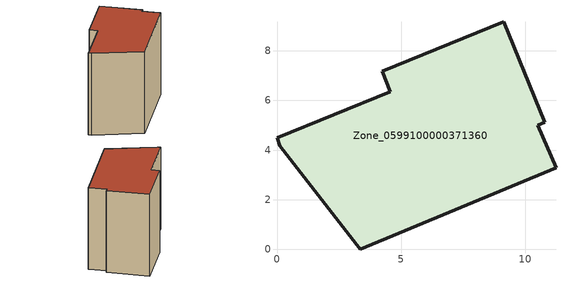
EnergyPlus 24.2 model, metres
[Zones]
Zone_0599100000371360
 floor ground (C_G): 4.25,7.18 9.14,9.18 10.78,5.13 10.5,5.01 11.24,3.29 3.34,0 0.12,4.17 0,4.49 4.56,6.35 z2.4
 wall outside (C_F): 0.12,4.17 3.34,0 11.24,3.29 10.5,5.01 10.78,5.13 9.14,9.18 4.25,7.18 4.56,6.35 0,4.49 0.12,4.17 z2.4:11.51
 roof outside (C_R): 4.56,6.35 0,4.49 0.12,4.17 3.34,0 11.24,3.29 10.5,5.01 10.78,5.13 9.14,9.18 4.25,7.18 z11.51
[BUILDING]
Pand.0599100000371360: North Axis=0; Terrain=City; Loads Convergence Tolerance Value=0.04; Temperature Convergence Tolerance Value=0.4; Solar Distribution=FullExterior; Maximum Number of Warmup Days=25; Minimum Number of Warmup Days=1
[Site:Location]
Rotterdam.The.Hague.AP_ZH_NLD Design_Conditions: Latitude=51.96; Longitude=4.45; Time Zone=1; Elevation=-4.5
[SITE:GROUNDTEMPERATURE:BUILDINGSURFACE]
18, 18, 18, 18, 18, 18, 18, 18, 18, 18, 18, 18
[MATERIAL] Thermal Absorptance=0.9; Solar Absorptance=0.7; Visible Absorptance=0.7
Name | Roughness | Thickness | Conductivity | Density | Specific Heat
G.TC.1992-2005 | MediumSmooth | 0.15 | 0.06 | 540 | 1210
F.TC.1992-2005 | Rough | 0.3 | 0.12 | 1920 | 840
R.TC.1992-2005 | MediumRough | 0.2 | 0.08 | 1500 | 1000
[CONSTRUCTION]
C_G: G.TC.1992-2005
C_F: F.TC.1992-2005
C_R: R.TC.1992-2005
[ZONE]
Zone_0599100000371360: Type=1; Multiplier=1; Ceiling Height=Autocalculate; Volume=Autocalculate; Floor Area=autocalculate; Part of Total Floor Area=Yes
[ZONEINFILTRATION:DESIGNFLOWRATE]
Infil_Zone_0599100000371360: Zone or ZoneList or Space or SpaceList=Zone_0599100000371360; Schedule=AlwaysOn; Design Flow Rate Calculation Method=Flow/Area; Flow Rate per Floor Area=0.0015; Constant Term Coefficient=1; Temperature Term Coefficient=0; Velocity Term Coefficient=0; Velocity Squared Term Coefficient=0
[HVACTEMPLATE:ZONE:IDEALLOADSAIRSYSTEM]
Zone_0599100000371360: Maximum Heating Supply Air Temperature=50; Minimum Cooling Supply Air Temperature=13; Maximum Heating Supply Air Humidity Ratio=0.0156; Minimum Cooling Supply Air Humidity Ratio=0.0077; Heating Limit=NoLimit; Cooling Limit=NoLimit; Dehumidification Control Type=ConstantSensibleHeatRatio; Cooling Sensible Heat Ratio=0.7; Dehumidification Setpoint=60; Humidification Control Type=None; Humidification Setpoint=30; Outdoor Air Method=None; Outdoor Air Flow Rate per Person=0.00944; Outdoor Air Flow Rate per Zone Floor Area=0; Outdoor Air Flow Rate per Zone=0; Demand Controlled Ventilation Type=None; Outdoor Air Economizer Type=NoEconomizer; Heat Recovery Type=None; Sensible Heat Recovery Effectiveness=0.7; Latent Heat Recovery Effectiveness=0.65
[ZONECONTROL:THERMOSTAT]
ThermostatControl_Zone_0599100000371360: Zone or ZoneList=Zone_0599100000371360; Control Type Schedule=DualSetpointControlType; Control 1=Thermostat_Zone_0599100000371360; Temperature Difference Between Cutout And Setpoint=0
[THERMOSTATSETPOINT:DUALSETPOINT]
Thermostat_Zone_0599100000371360: Heating Setpoint Temperature Schedule=HeatingSetpoint_Zone_0599100000371360; Cooling Setpoint Temperature Schedule=CoolingSetpoint_Zone_0599100000371360
[SCHEDULE:COMPACT]
HeatingSetpoint_Zone_0599100000371360: Through: 12/31, For: AllDays, Until: 24:00, 21
CoolingSetpoint_Zone_0599100000371360: Through: 12/31, For: AllDays, Until: 24:00, 24
DualSetpointControlType: Through: 12/31, For: AllDays, Until: 24:00, 4
AlwaysOn: Through: 12/31, For: AllDays, Until: 24:00, 1
